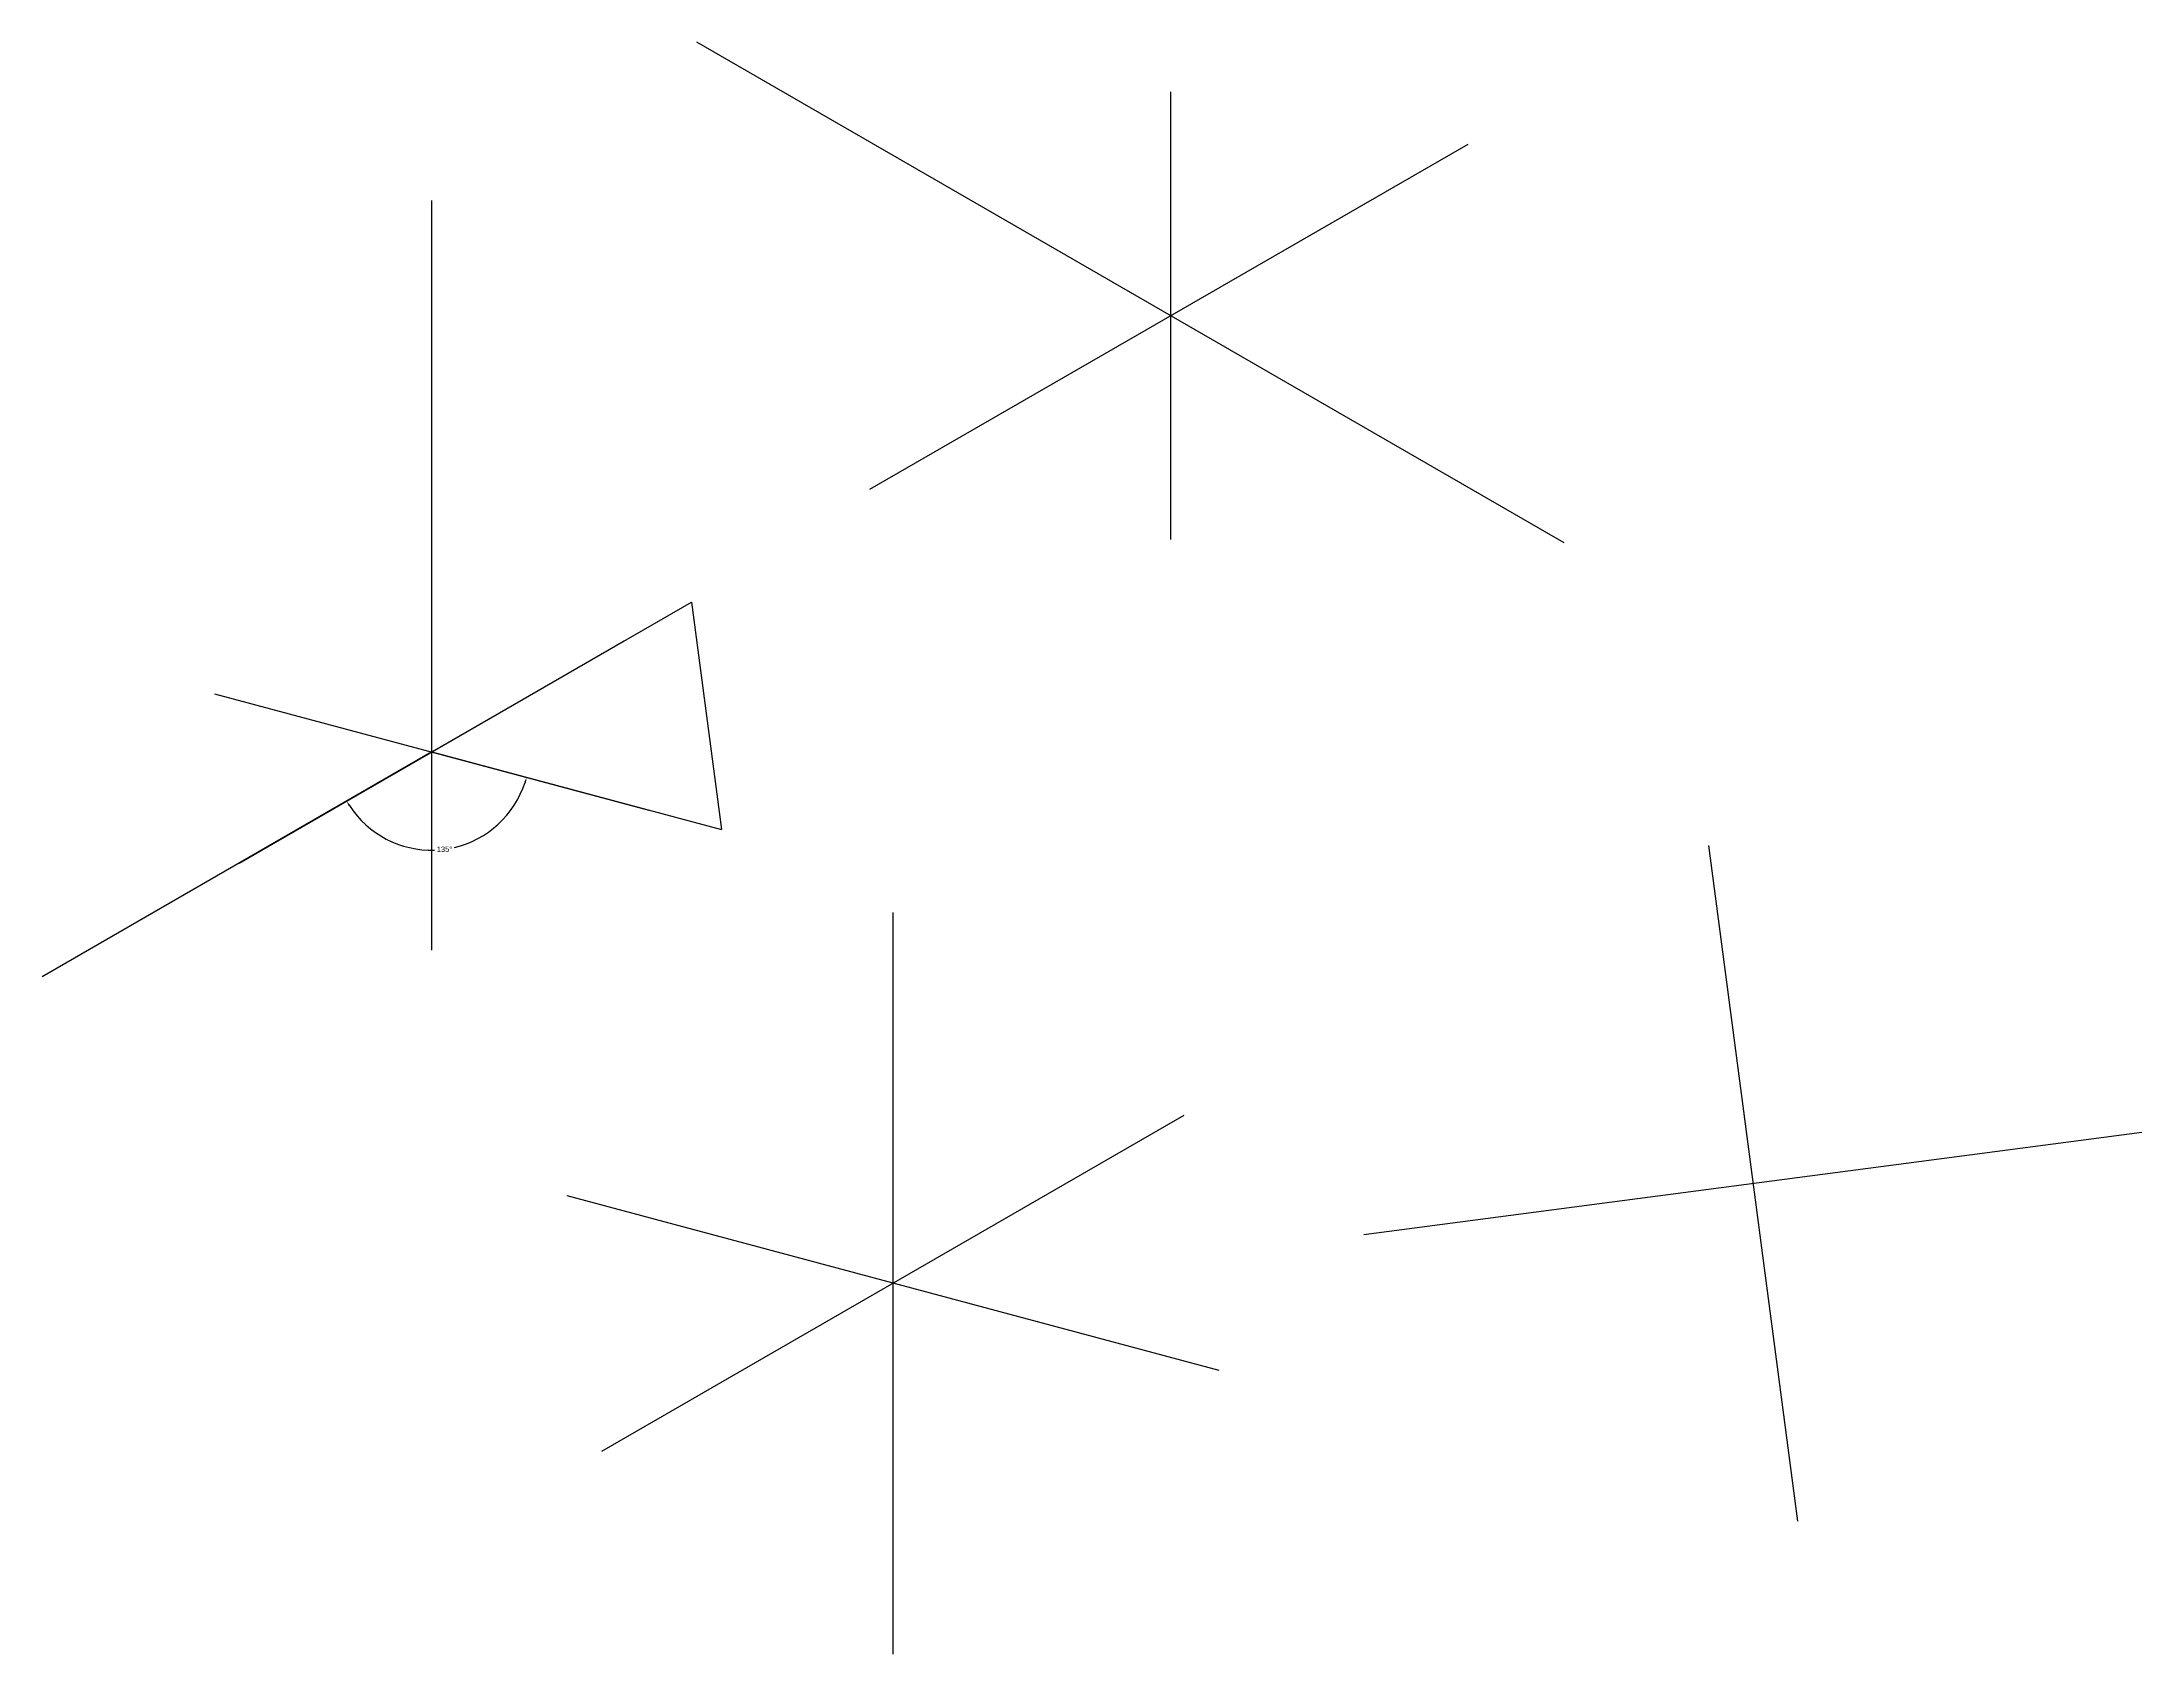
# Model space of a CAD drawing. Header units: inches. Extents: x 7 to 317, y -226 to 200.
# Drawn here: x 8.3 to 78.3, y -16.2 to 37.5 of the extents above; entities that cross this region are included whole.
import ezdxf

# ---------------------------------------------------------------- set-up
doc = ezdxf.new("R2010")
doc.units = ezdxf.units.IN
doc.header["$MEASUREMENT"] = 0
doc.styles.get("Standard").update_dxf_attribs({"font": 'arial.ttf'})
doc.dimstyles.get("Standard").update_dxf_attribs({"dimtxt": 0.18, "dimasz": 0.18, "dimexe": 0.18, "dimexo": 0.0625, "dimgap": 0.09, "dimtad": 0, "dimtih": 1, "dimtoh": 1, "dimdec": 4, "dimzin": 0, "dimdsep": 46, "dimtxsty": 'Standard', "dimcen": 0.09, "dimadec": 0, "dimazin": 0, "dimtfac": 1, "dimtdec": 4, "dimtofl": 0, "dimtmove": 0, "dimatfit": 3, "dimfxl": 1, "dimtolj": 1, "dimtzin": 0, "dimarcsym": 0})

# ---------------------------------------------------------------- blocks, each defined once
blk = doc.blocks.new('*D1')
at = {"color": 0, "lineweight": -2, "transparency": 16777216}
for start, end in [(283.33561, 341.85143), (213.14857, 271.74194)]:
    blk.add_arc((21.299, 13.842), 3.276, start, end, dxfattribs=at)
at = {"color": 0, "transparency": 16777216}
for points in [[(24.383, 12.83), (24.441, 12.813), (24.464, 12.994)], [(18.531, 12.035), (18.582, 12.066), (18.462, 12.204)]]:
    blk.add_solid(points, dxfattribs=at)
at = {"layer": 'Defpoints', "color": 0, "transparency": 16777216}
for p in [(27.717, 17.547), (14.055, 15.783), (28.544, 11.9), (20.451, 10.677), (14.882, 10.136)]:
    blk.add_point(p, dxfattribs=at)
at = {"color": 0, "transparency": 16777216, "insert": (21.727, 10.594), "char_height": 0.18, "attachment_point": 5}
blk.add_mtext('\\A1;135°', dxfattribs=at)

msp = doc.modelspace()

# ---------------------------------------------------------------- linework, layer by layer
for p, q in [((30.12929, 37.51865), (59.04594, 20.82362)), ((45.93798, 20.92495), (45.93798, 35.85804)), ((35.90801, 22.60069), (55.84707, 34.11251)), ((21.29921, 7.2313), (21.29921, 32.23183)), ((21.29921, 13.84159), (29.95946, 18.84159)), ((29.95946, 18.84159), (30.95847, 11.2534)), ((14.88163, 10.1364), (27.71679, 17.54678)), ((14.05477, 15.78273), (28.54365, 11.90045)), ((21.29921, 13.84159), (8.30883, 6.34159)), ((21.29921, 13.84159), (30.95847, 11.2534)), ((63.86117, 10.72373), (66.82842, -11.81476)), ((36.68021, -16.24308), (36.68021, 8.48669)), ((26.97623, -9.48079), (46.38419, 1.7244)), ((52.37486, -2.25304), (78.31472, 1.16201)), ((47.54688, -6.78991), (25.81355, -0.96648))]:
    msp.add_line(p, q)

# ---------------------------------------------------------------- dimensions: what is measured, and where the dimension line sits
dim = msp.add_angular_dim_2l(base=(20.45133, 10.67727), line1=((14.05477, 15.78273), (28.54365, 11.90045)), line2=((14.88163, 10.1364), (27.71679, 17.54678)), dimstyle='Standard')
dim.commit()
dim.dimension.update_dxf_attribs({"geometry": '*D1', "text_midpoint": (21.72681, 10.59367)})

doc.saveas('drawing.dxf')
